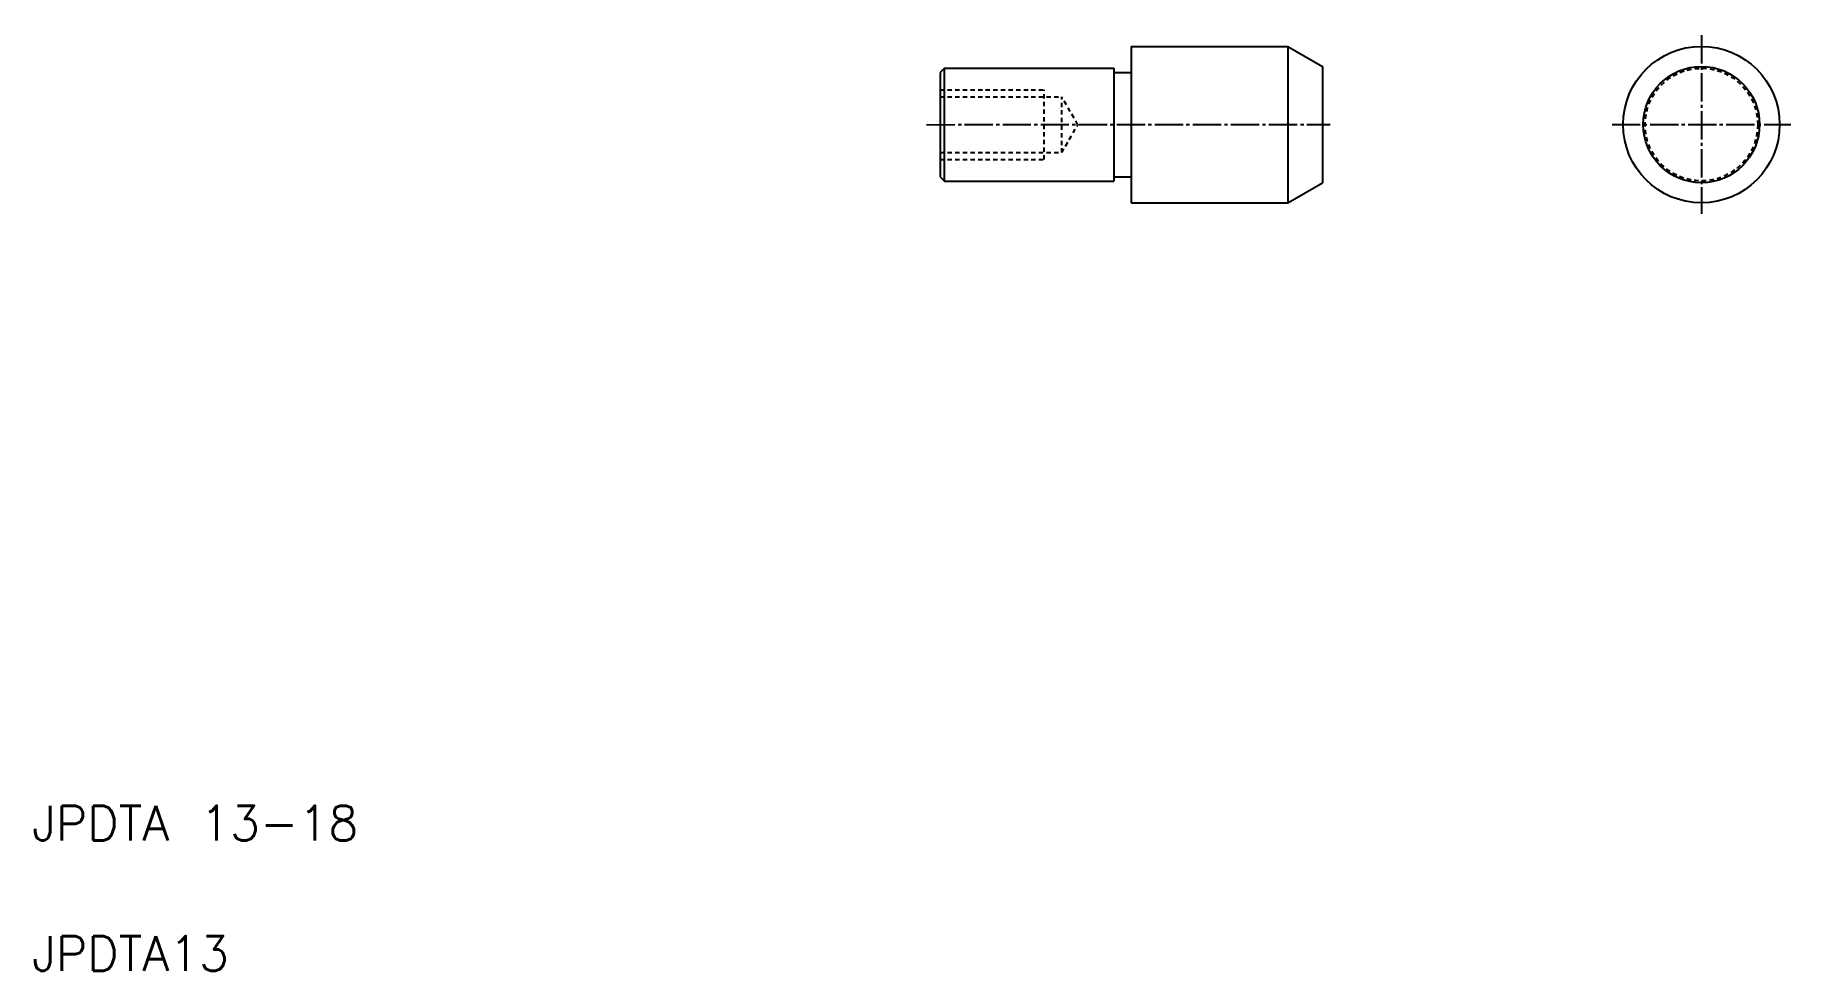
# Model space of a CAD drawing. Extents: x 10 to 212, y 10 to 118.
import ezdxf

# ---------------------------------------------------------------- set-up
doc = ezdxf.new("R2010")
doc.units = 0
doc.header["$LTSCALE"] = 0.25
doc.linetypes.add('CENTER', pattern=[17.5, 13, -1.5, 1.5, -1.5])
doc.linetypes.add('DASHED', pattern=[3.5, 2, -1.5])
doc.layers.get('0').update_dxf_attribs({"linetype": 'CONTINUOUS'})
doc.layers.add('CENTER', color=1, linetype='CENTER')
doc.styles.get("Standard").update_dxf_attribs({"font": 'txt', "height": 3.2, "bigfont": 'BIGFONT'})

msp = doc.modelspace()

# ---------------------------------------------------------------- linework, layer by layer
at = {"linetype": 'CONTINUOUS'}
for p, q in [((136.44, 116.34), (154.44, 116.35)), ((136.44, 116.34), (136.44, 98.34)), ((154.44, 116.35), (154.44, 98.35)), ((154.44, 116.35), (158.44, 114.04)), ((114.94, 113.84), (114.44, 113.34)), ((114.44, 113.34), (114.44, 101.34)), ((114.94, 100.84), (114.94, 113.84)), ((114.94, 113.84), (134.44, 113.84)), ((134.44, 113.84), (134.44, 100.84)), ((134.44, 113.34), (136.44, 113.34)), ((158.44, 114.04), (158.44, 100.66)), ((114.44, 101.34), (114.94, 100.84)), ((134.44, 101.34), (136.44, 101.34)), ((114.94, 100.84), (134.44, 100.84)), ((154.44, 98.35), (158.44, 100.66)), ((136.44, 98.34), (154.44, 98.35))]:
    msp.add_line(p, q, dxfattribs=at)
at = {"color": 3, "linetype": 'DASHED'}
for p, q in [((114.44, 111.34), (126.44, 111.34)), ((126.44, 103.34), (126.44, 111.34)), ((114.44, 110.56), (128.44, 110.56)), ((130.3, 107.34), (128.44, 110.56)), ((128.44, 104.12), (128.44, 110.56)), ((128.44, 104.12), (130.3, 107.34)), ((114.44, 104.12), (128.44, 104.12)), ((114.44, 103.34), (126.44, 103.34))]:
    msp.add_line(p, q, dxfattribs=at)
for p, q in [((158.44, 110.7), (158.44, 110.7)), ((158.44, 107.35), (158.44, 107.35))]:
    msp.add_line(p, q)
at = {"linetype": 'CONTINUOUS'}
for radius in [9, 6.69]:
    msp.add_circle((202.03, 107.35), radius, dxfattribs=at)
at = {"color": 3, "linetype": 'DASHED'}
msp.add_circle((202.03, 107.35), 6.48, dxfattribs=at)
at = {"layer": 'CENTER', "color": 1, "linetype": 'CENTER'}
for p, q in [((202.03, 117.64), (202.03, 97.07)), ((112.9, 107.34), (159.34, 107.35)), ((191.75, 107.35), (212.32, 107.35))]:
    msp.add_line(p, q, dxfattribs=at)

# ---------------------------------------------------------------- texts
for s, p in [('JPDTA 13-18', (10, 25)), ('JPDTA13', (10, 10))]:
    msp.add_text(s, height=4).set_placement(p)

doc.saveas('drawing.dxf')
